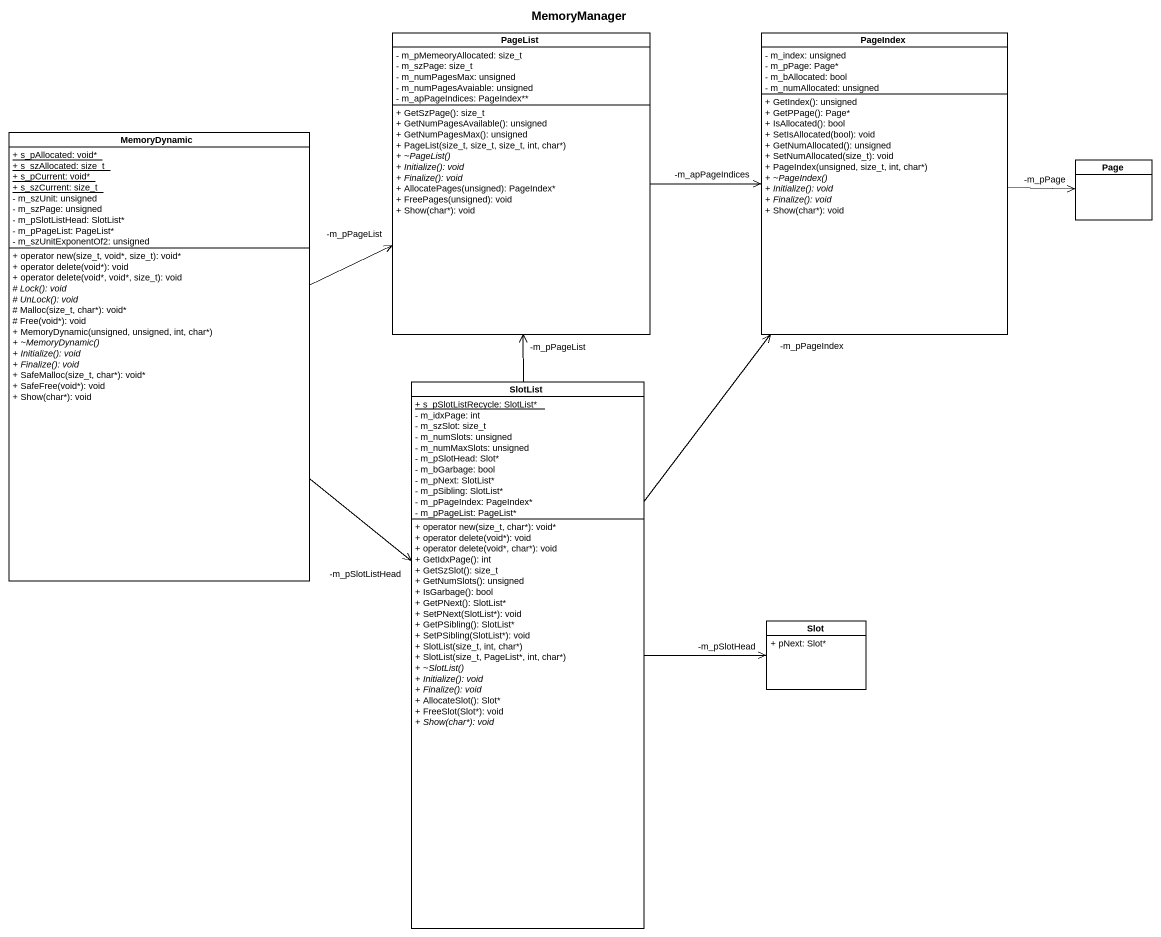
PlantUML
@startuml
title MemoryManager
hide circle
hide empty members
skinparam classAttributeIconSize 0
class PageList {
  - m_pMemeoryAllocated: size_t
  - m_szPage: size_t
  - m_numPagesMax: unsigned
  - m_numPagesAvaiable: unsigned
  - m_apPageIndices: PageIndex**
  + GetSzPage(): size_t
  + GetNumPagesAvailable(): unsigned
  + GetNumPagesMax(): unsigned
  + PageList(size_t, size_t, size_t, int, char*)
  {abstract} + ~PageList()
  {abstract} + Initialize(): void
  {abstract} + Finalize(): void
  + AllocatePages(unsigned): PageIndex*
  + FreePages(unsigned): void
  + Show(char*): void
}
class PageIndex {
  - m_index: unsigned
  - m_pPage: Page*
  - m_bAllocated: bool
  - m_numAllocated: unsigned
  + GetIndex(): unsigned
  + GetPPage(): Page*
  + IsAllocated(): bool
  + SetIsAllocated(bool): void
  + GetNumAllocated(): unsigned
  + SetNumAllocated(size_t): void
  + PageIndex(unsigned, size_t, int, char*)
  {abstract} + ~PageIndex()
  {abstract} + Initialize(): void
  {abstract} + Finalize(): void
  + Show(char*): void
}
class MemoryDynamic {
  {static} + s_pAllocated: void*
  {static} + s_szAllocated: size_t
  {static} + s_pCurrent: void*
  {static} + s_szCurrent: size_t
  - m_szUnit: unsigned
  - m_szPage: unsigned
  - m_pSlotListHead: SlotList*
  - m_pPageList: PageList*
  - m_szUnitExponentOf2: unsigned
  + operator new(size_t, void*, size_t): void*
  + operator delete(void*): void
  + operator delete(void*, void*, size_t): void
  {abstract} # Lock(): void
  {abstract} # UnLock(): void
  # Malloc(size_t, char*): void*
  # Free(void*): void
  + MemoryDynamic(unsigned, unsigned, int, char*)
  {abstract} + ~MemoryDynamic()
  {abstract} + Initialize(): void
  {abstract} + Finalize(): void
  + SafeMalloc(size_t, char*): void*
  + SafeFree(void*): void
  + Show(char*): void
}
class "Page" as Page_
class SlotList {
  {static} + s_pSlotListRecycle: SlotList*
  - m_idxPage: int
  - m_szSlot: size_t
  - m_numSlots: unsigned
  - m_numMaxSlots: unsigned
  - m_pSlotHead: Slot*
  - m_bGarbage: bool
  - m_pNext: SlotList*
  - m_pSibling: SlotList*
  - m_pPageIndex: PageIndex*
  - m_pPageList: PageList*
  + operator new(size_t, char*): void*
  + operator delete(void*): void
  + operator delete(void*, char*): void
  + GetIdxPage(): int
  + GetSzSlot(): size_t
  + GetNumSlots(): unsigned
  + IsGarbage(): bool
  + GetPNext(): SlotList*
  + SetPNext(SlotList*): void
  + GetPSibling(): SlotList*
  + SetPSibling(SlotList*): void
  + SlotList(size_t, int, char*)
  + SlotList(size_t, PageList*, int, char*)
  {abstract} + ~SlotList()
  {abstract} + Initialize(): void
  {abstract} + Finalize(): void
  + AllocateSlot(): Slot*
  + FreeSlot(Slot*): void
  {abstract} + Show(char*): void
}
class Slot {
  + pNext: Slot*
}
PageList -right-> "-m_apPageIndices" PageIndex
PageIndex -right-> "-m_pPage" Page_
MemoryDynamic -right-> "-m_pPageList" PageList
MemoryDynamic --> "-m_pSlotListHead" SlotList
SlotList -up-> "-m_pPageList" PageList
SlotList -up-> "-m_pPageIndex" PageIndex
SlotList -right-> "-m_pSlotHead" Slot
@enduml
